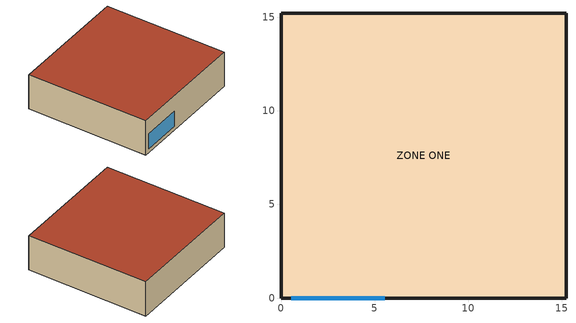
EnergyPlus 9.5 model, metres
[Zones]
ZONE ONE
 floor adiabatic (FLOOR): 15.24,0 0,0 0,15.24 15.24,15.24 z0
 wall outside (R13WALL): 0,0 15.24,0 15.24,15.24 0,15.24 0,0 z0:4.57
 window (DoubleClear): 0.55,0 5.55,0 z0.5:2.5
 roof outside (ROOF31): 0,15.24 0,0 15.24,0 15.24,15.24 z4.57
[Building]
Simple One Zone w Windows: North Axis {deg}=0; Terrain=Suburbs; Loads Convergence Tolerance Value {W}=0.04; Temperature Convergence Tolerance Value {deltaC}=0.004; Solar Distribution=MinimalShadowing; Maximum Number of Warmup Days=30; Minimum Number of Warmup Days=6
[Site:Location]
Shanghai: Latitude {deg}=31.22; Longitude {deg}=121.46; Time Zone {hr}=8; Elevation {m}=0
[Site:GroundTemperature:BuildingSurface]
18.89, 18.92, 19.02, 19.12, 19.21, 19.23, 19.07, 19.32, 19.09, 19.21, 19.13, 18.96
[Material:NoMass] Roughness=Rough; Thermal Absorptance=0.9; Solar Absorptance=0.75; Visible Absorptance=0.75
Name | Thermal Resistance {m2-K/W}
R13LAYER | 2.290965
R31LAYER | 5.456
[Material]
C5 - 4 IN HW CONCRETE: Roughness=MediumRough; Thickness {m}=0.101498; Conductivity {W/m-K}=1.729577; Density {kg/m3}=2242.585; Specific Heat {J/kg-K}=836.8; Thermal Absorptance=0.9; Solar Absorptance=0.65; Visible Absorptance=0.65
[WindowMaterial:SimpleGlazingSystem]
SimpleWindow:DOUBLE PANE WINDOW: U-Factor=1.716; Solar Heat Gain Coefficient=0.563; Visible Transmittance=0.812
[Construction]
R13WALL: R13LAYER
FLOOR: C5 - 4 IN HW CONCRETE
ROOF31: R31LAYER
DoubleClear: SimpleWindow:DOUBLE PANE WINDOW
[Zone]
ZONE ONE: Type=1; Multiplier=1; Ceiling Height {m}=autocalculate; Volume {m3}=autocalculate
[ZoneHVAC:IdealLoadsAirSystem]
ZONE 1 Ideal Loads: Maximum Heating Supply Air Temperature {C}=40; Minimum Cooling Supply Air Temperature {C}=13; Maximum Heating Supply Air Humidity Ratio {kgWater/kgDryAir}=0.015; Minimum Cooling Supply Air Humidity Ratio {kgWater/kgDryAir}=0.009; Heating Limit=NoLimit; Maximum Heating Air Flow Rate {m3/s}=0.05; Cooling Limit=NoLimit; Maximum Cooling Air Flow Rate {m3/s}=0.05; Dehumidification Control Type=ConstantSupplyHumidityRatio; Humidification Control Type=ConstantSupplyHumidityRatio
[Zone equipment]
ZONE ONE: ZONE 1 Ideal Loads
[ZoneControl:Thermostat]
SPACE1-1 Control: Zone or ZoneList=ZONE ONE; Control Type Schedule=Zone Control Type Sched; Control 1=CoolingSetPoint; Control 2=HeatingSetpoint; Control 3=DualSetPoint
[ThermostatSetpoint:SingleCooling]
CoolingSetpoint: Setpoint Temperature Schedule=Clg-SetP-Sch
[ThermostatSetpoint:SingleHeating]
HeatingSetpoint: Setpoint Temperature Schedule=Htg-SetP-Sch
[ThermostatSetpoint:DualSetpoint]
DualSetPoint: Heating Setpoint Temperature Schedule=Htg-SetP-Sch; Cooling Setpoint Temperature Schedule=Clg-SetP-Sch
[People]
SPACE1-1 People 1: Zone or ZoneList=ZONE ONE; Number of People Schedule=OCCUPY-1; Number of People Calculation Method=people; Number of People=10; Fraction Radiant=0.3; Activity Level Schedule=ActSchd
[ElectricEquipment]
SPACE1-1 ElecEq 1: Zone or ZoneList=ZONE ONE; Schedule=OCCUPY-1; Design Level Calculation Method=EquipmentLevel; Design Level {W}=2000; Fraction Latent=0; Fraction Radiant=0.3; Fraction Lost=0
[ZoneInfiltration:DesignFlowRate]
SPACE1-1 Infil 1: Zone or ZoneList=ZONE ONE; Schedule=INFIL-SCH; Design Flow Rate Calculation Method=AirChanges/Hour; Air Changes per Hour {1/hr}=0.25; Constant Term Coefficient=0; Temperature Term Coefficient=0; Velocity Term Coefficient=0.2237; Velocity Squared Term Coefficient=0
[Schedule:Compact]
Zone Control Type Sched: Through: 12/31, For: AllDays, Until: 24:00, 4
Htg-SetP-Sch: Through: 12/31, For: SummerDesignDay, Until: 24:00, 16.7, For: WinterDesignDay, Until: 24:00, 22.2, For: WeekDays, Until: 6:00, 0, Until: 20:00, 22, Until: 24:00, 0, For: WeekEnds Holiday, Until: 24:00, 0, For: AllOtherDays, Until: 24:00, 0
Clg-SetP-Sch: Through: 12/31, For: SummerDesignDay, Until: 24:00, 23.9, For: WinterDesignDay, Until: 24:00, 29.4, For: WeekDays, Until: 6:00, 40, Until: 20:00, 25, Until: 24:00, 40, For: WeekEnds Holiday, Until: 24:00, 40, For: AllOtherDays, Until: 24:00, 40
ActSchd: Through: 12/31, For: AllDays, Until: 24:00, 117.24
OCCUPY-1: Through: 12/31, For: WeekDays SummerDesignDay CustomDay1 CustomDay2, Until: 8:00, 0, Until: 11:00, 1, Until: 12:00, 0.8, Until: 13:00, 0.4, Until: 14:00, 0.8, Until: 18:00, 1, Until: 19:00, 0.5, Until: 24:00, 0, For: Weekends WinterDesignDay Holiday, Until: 24:00, 0
INFIL-SCH: Through: 3/31, For: AllDays, Until: 24:00, 1, Through: 10/31, For: AllDays, Until: 24:00, 0, Through: 12/31, For: AllDays, Until: 24:00, 1
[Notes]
Zone Description Details:
